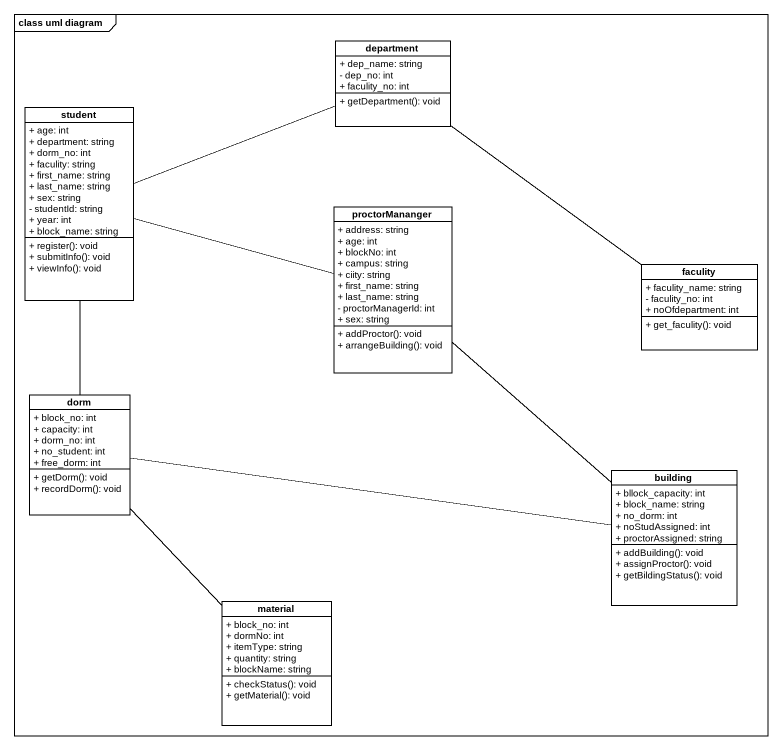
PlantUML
@startuml
mainframe class uml diagram
hide circle
hide empty members
skinparam classAttributeIconSize 0
class department {
  + dep_name: string
  - dep_no: int
  + faculity_no: int
  + getDepartment(): void
}
class student {
  + age: int
  + department: string
  + dorm_no: int
  + faculity: string
  + first_name: string
  + last_name: string
  + sex: string
  - studentId: string
  + year: int
  + block_name: string
  + register(): void
  + submitInfo(): void
  + viewInfo(): void
}
class proctorMananger {
  + address: string
  + age: int
  + blockNo: int
  + campus: string
  + ciity: string
  + first_name: string
  + last_name: string
  - proctorManagerId: int
  + sex: string
  + addProctor(): void
  + arrangeBuilding(): void
}
class faculity {
  + faculity_name: string
  - faculity_no: int
  + noOfdepartment: int
  + get_faculity(): void
}
class dorm {
  + block_no: int
  + capacity: int
  + dorm_no: int
  + no_student: int
  + free_dorm: int
  + getDorm(): void
  + recordDorm(): void
}
class building {
  + bllock_capacity: int
  + block_name: string
  + no_dorm: int
  + noStudAssigned: int
  + proctorAssigned: string
  + addBuilding(): void
  + assignProctor(): void
  + getBildingStatus(): void
}
class material {
  + block_no: int
  + dormNo: int
  + itemType: string
  + quantity: string
  + blockName: string
  + checkStatus(): void
  + getMaterial(): void
}
student -right- department
student -- dorm
proctorMananger -left- student
proctorMananger -- building
faculity -up- department
dorm -- material
building -left- dorm
@enduml
